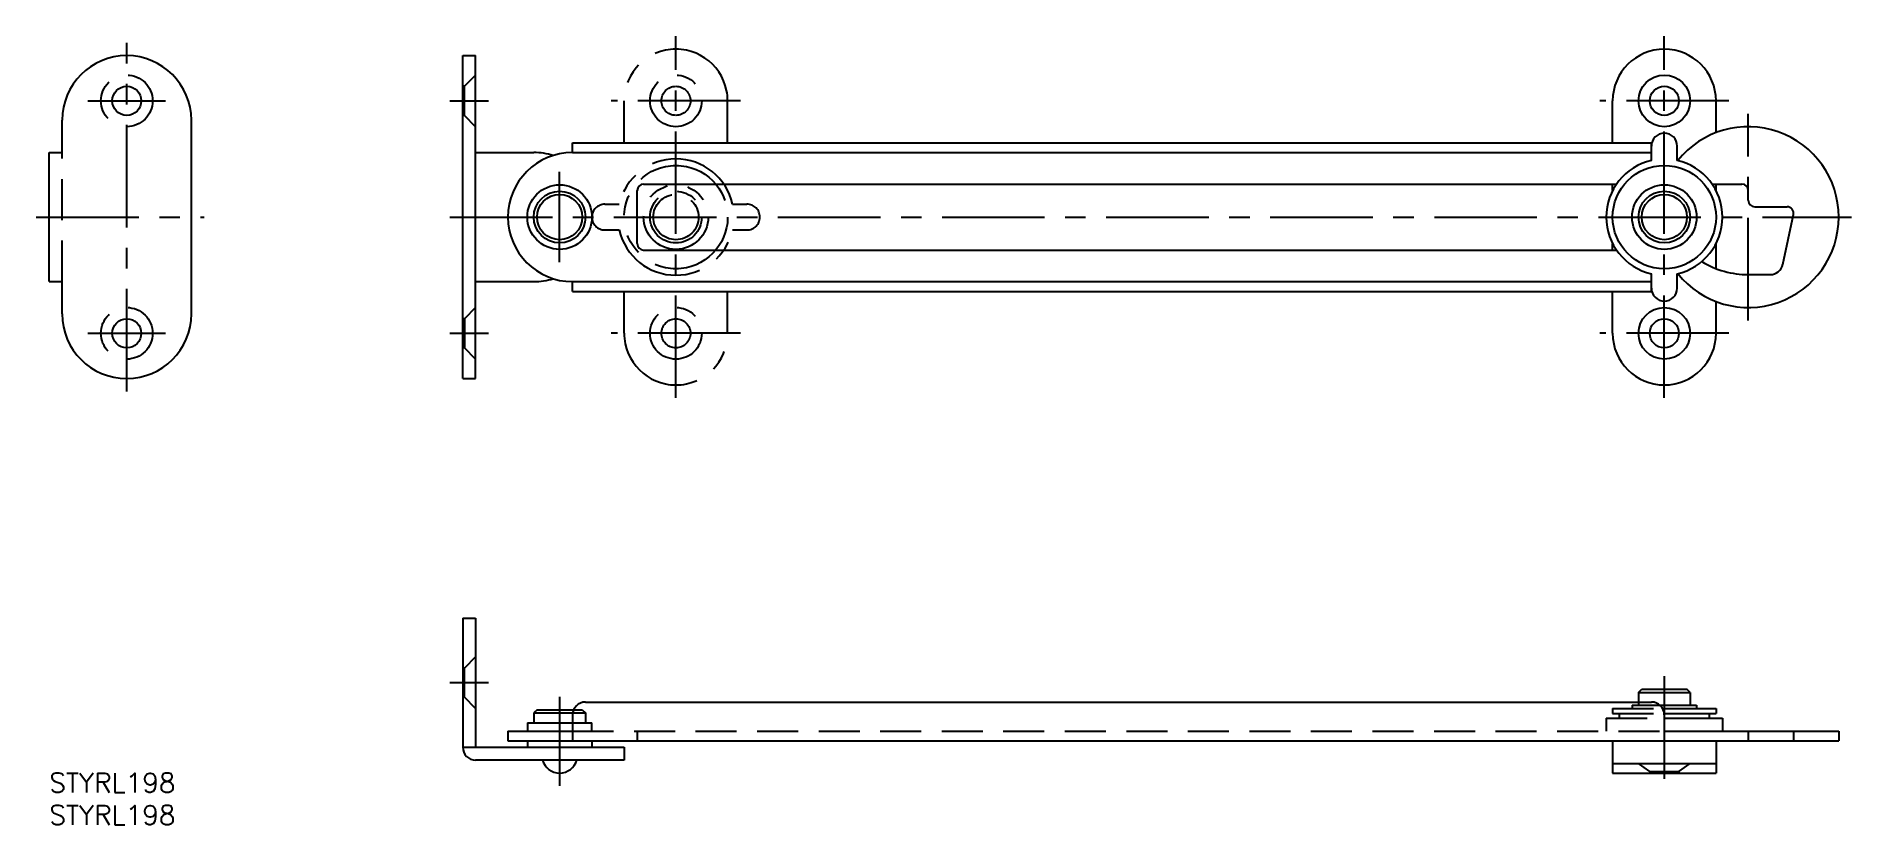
# Model space of a CAD drawing. Extents: x -2 to 279, y -8 to 114.
import ezdxf

# ---------------------------------------------------------------- set-up
doc = ezdxf.new("R2010")
doc.units = 0
doc.header["$LTSCALE"] = 0.5
for name, pattern in [('CENTER', [50.8, 31.75, -6.35, 6.35, -6.35]), ('DASHED', [19.05, 12.7, -6.35]), ('PHANTOM', [63.5, 31.75, -6.35, 6.35, -6.35, 6.35, -6.35])]:
    doc.linetypes.add(name, pattern=pattern)
for name, color, linetype in [('MSM_CENTER', 1, 'CENTER'), ('MSM_CONTINUOUS', 7, 'CONTINUOUS'), ('MSM_DASHED', 4, 'DASHED'), ('MSM_IMAGINARY', 6, 'PHANTOM'), ('MSM_PART_NUMBER', 7, 'CONTINUOUS')]:
    doc.layers.add(name, color=color, linetype=linetype)
doc.styles.get("Standard").update_dxf_attribs({"font": 'txt.shx', "height": 3, "bigfont": 'bigfont.shx'})

# ---------------------------------------------------------------- blocks, each defined once
blk = doc.blocks.new('*U1')
at = {"layer": 'MSM_PART_NUMBER'}
blk.add_text('STYRL198', height=3, dxfattribs=at).set_placement((0, -3))
blk = doc.blocks.new('*U2')
at = {"layer": 'MSM_PART_NUMBER'}
blk.add_text('STYRL198', height=3, dxfattribs=at).set_placement((0, -8))

msp = doc.modelspace()

# ---------------------------------------------------------------- linework, layer by layer
at = {"layer": 'MSM_CENTER'}
for p, q in [((12, 59.1), (12, 113.1)), ((97.01, 58.1), (97.01, 114.1)), ((250.01, 58.1), (250.01, 114.1)), ((6, 104.1), (18, 104.1)), ((62.01, 104.1), (68.01, 104.1)), ((107.01, 104.1), (87.01, 104.1)), ((260.01, 104.1), (240.01, 104.1)), ((263.01, 70.1), (263.01, 102.1)), ((79.01, 79.1), (79.01, 93.1)), ((-2, 86.1), (24, 86.1)), ((62.01, 86.1), (279.01, 86.1)), ((6, 68.1), (18, 68.1)), ((62.01, 68.1), (68.01, 68.1)), ((107.01, 68.1), (87.01, 68.1)), ((260.01, 68.1), (240.01, 68.1)), ((250.01, 15), (250.01, -2)), ((62.01, 14), (68.01, 14)), ((79.01, 11.8), (79.01, -2))]:
    msp.add_line(p, q, dxfattribs=at)
at = {"layer": 'MSM_CONTINUOUS'}
for p, q in [((64.01, 61.1), (64.01, 111.1)), ((64.01, 111.1), (66.01, 111.1)), ((66.01, 61.1), (66.01, 111.1)), ((242.01, 97.6), (242.01, 104.1)), ((258.01, 99.18), (258.01, 104.1)), ((2, 96.1), (2, 101.1)), ((22, 71.1), (22, 101.1)), ((0, 76.1), (0, 96.1)), ((0, 96.1), (2, 96.1)), ((66.01, 96.1), (75.01, 96.1)), ((81.01, 97.6), (248.01, 97.6)), ((81.01, 96.1), (81.01, 97.6)), ((81.01, 96.1), (248.01, 96.1)), ((248.01, 94.87), (248.01, 97.6)), ((252.01, 94.87), (252.01, 97.1)), ((91.01, 82), (91.01, 90.2)), ((92.01, 91.2), (242.6, 91.2)), ((242.01, 90.22), (242.01, 91.2)), ((257.43, 91.2), (262.01, 91.2)), ((258.01, 90.22), (258.01, 91.2)), ((263.01, 88.7), (263.01, 90.2)), ((264.01, 87.7), (269.01, 87.7)), ((268.35, 78.78), (269.99, 86.49)), ((242.01, 81), (242.01, 81.98)), ((258.01, 78.12), (258.01, 81.98)), ((92.01, 81), (242.6, 81)), ((0, 76.1), (2, 76.1)), ((2, 71.1), (2, 76.1)), ((66.01, 76.1), (75.01, 76.1)), ((81.01, 76.1), (248.01, 76.1)), ((81.01, 74.6), (81.01, 76.1)), ((248.01, 74.6), (248.01, 77.32)), ((252.01, 75.1), (252.01, 77.32)), ((263.01, 77.2), (266.4, 77.2)), ((81.01, 74.6), (248.01, 74.6)), ((242.01, 68.1), (242.01, 74.6)), ((258.01, 68.1), (258.01, 73.02)), ((64.01, 61.1), (66.01, 61.1)), ((64.01, 24), (64.01, 4)), ((64.01, 24), (66.01, 24)), ((66.01, 24), (66.01, 4)), ((246.01, 12.5), (246.51, 13)), ((246.01, 12.5), (254.01, 12.5)), ((246.01, 12.5), (246.01, 11)), ((246.51, 13), (253.51, 13)), ((254.01, 12.5), (253.51, 13)), ((254.01, 12.5), (254.01, 10.5)), ((75.51, 9.8), (75.01, 9.3)), ((75.01, 9.3), (75.01, 7.8)), ((75.01, 9.3), (81.04, 9.3)), ((75.51, 9.8), (81.18, 9.8)), ((81.01, 9), (81.01, 5)), ((83.01, 11), (248.01, 11)), ((249.34, 10.5), (255.01, 10.5)), ((249.75, 10), (258.01, 10)), ((250, 9.2), (258.01, 9.2)), ((250.01, 9), (250.01, 5)), ((250.01, 8.5), (259.01, 8.5)), ((255.01, 10.5), (255.01, 10)), ((257.01, 8.5), (257.01, 9.2)), ((258.01, 10), (258.01, 9.2)), ((259.01, 8.5), (259.01, 6.5)), ((71.01, 6.5), (71.01, 5)), ((71.01, 6.5), (81.01, 6.5)), ((74.01, 7.8), (81.01, 7.8)), ((74.01, 7.8), (74.01, 6.5)), ((250.01, 6.5), (277.01, 6.5)), ((277.01, 6.5), (277.01, 5)), ((64.01, 4), (89.01, 4)), ((71.01, 5), (277.01, 5)), ((74.01, 5), (74.01, 4)), ((84.01, 5), (84.01, 4)), ((89.01, 4), (89.01, 2)), ((242.01, 5), (242.01, 0)), ((258.01, 5), (258.01, 0)), ((89.01, 2), (66.01, 2)), ((242.01, 1.5), (258.01, 1.5)), ((242.01, 0), (258.01, 0))]:
    msp.add_line(p, q, dxfattribs=at)
for centre, radius in [((250.01, 104.1), 4), ((12, 104.1), 2.25), ((250.01, 104.1), 2.25), ((250.01, 86.1), 8), ((79.01, 86.1), 5), ((79.01, 86.1), 4), ((250.01, 86.1), 5), ((250.01, 86.1), 4), ((79.01, 86.1), 3.5), ((250.01, 86.1), 3.5), ((12, 68.1), 2.25), ((250.01, 68.1), 4), ((250.01, 68.1), 2.25)]:
    msp.add_circle(centre, radius, dxfattribs=at)
for centre, radius, start, end in [((12, 101.1), 10, 0, 180), ((250.01, 104.1), 8, 0, 180), ((250.01, 97.1), 2, 0, 180), ((263.01, 86.1), 14, 218.7193, 141.2807), ((81.01, 86.1), 10, 90, 270), ((75.01, 86.1), 10, 72.5424, 90), ((250.01, 86.1), 9, 102.8396, 257.1604), ((250.01, 86.1), 9, 282.8396, 77.1604), ((92.01, 90.2), 1, 90, 180), ((262.01, 90.2), 1, 0, 90), ((264.01, 88.7), 1, 180, 270), ((269.01, 86.7), 1, 347.9821, 90), ((92.01, 82), 1, 180, 270), ((263.01, 91.2), 14, 238.9681, 270), ((266.4, 79.2), 2, 270, 347.982), ((75.01, 86.1), 10, 270, 287.4576), ((250.01, 75.1), 2, 180, 0), ((12, 71.1), 10, 180, 0), ((250.01, 68.1), 8, 180, 0), ((83.01, 9), 2, 90, 180), ((248.01, 9), 2, 0, 90), ((66.01, 4), 2, 180, 270), ((79.01, 2.75), 2.75, 195.8266, 344.1734)]:
    msp.add_arc(centre, radius, start, end, dxfattribs=at)
at = {"layer": 'MSM_DASHED'}
for p, q in [((66.01, 108.1), (64.26, 106.35)), ((64.26, 106.35), (64.01, 106.35)), ((64.26, 101.85), (64.26, 106.35)), ((64.26, 101.85), (64.01, 101.85)), ((66.01, 100.1), (64.26, 101.85)), ((2, 76.1), (2, 96.1)), ((64.26, 70.35), (64.01, 70.35)), ((66.01, 72.1), (64.26, 70.35)), ((64.26, 70.35), (64.26, 65.85)), ((64.26, 65.85), (64.01, 65.85)), ((66.01, 64.1), (64.26, 65.85)), ((66.01, 18), (64.26, 16.25)), ((64.26, 16.25), (64.01, 16.25)), ((64.26, 11.75), (64.26, 16.25)), ((64.26, 11.75), (64.01, 11.75)), ((66.01, 10), (64.26, 11.75)), ((81.04, 9.3), (83.01, 9.3)), ((81.18, 9.8), (82.51, 9.8)), ((82.51, 9.8), (83.01, 9.3)), ((83.01, 9.3), (83.01, 7.8)), ((241.01, 8.5), (250.01, 8.5)), ((241.01, 8.5), (241.01, 6.5)), ((242.01, 10), (249.75, 10)), ((242.01, 10), (242.01, 9.2)), ((242.01, 9.2), (250, 9.2)), ((243.01, 9.2), (243.01, 8.5)), ((245.01, 10.5), (245.01, 10)), ((245.01, 10.5), (249.34, 10.5)), ((246.01, 11), (246.01, 10.5)), ((81.01, 7.8), (84.01, 7.8)), ((81.01, 6.5), (250.01, 6.5)), ((84.01, 6.5), (84.01, 7.8)), ((91.01, 6.5), (91.01, 5)), ((263.01, 6.5), (263.01, 5)), ((270.01, 6.5), (270.01, 5)), ((247.76, 0.25), (246.01, 1.5)), ((247.76, 0.25), (247.76, 0)), ((247.76, 0.25), (252.26, 0.25)), ((252.26, 0.25), (254.01, 1.5)), ((252.26, 0.25), (252.26, 0))]:
    msp.add_line(p, q, dxfattribs=at)
for centre in [(12, 104.1), (12, 68.1)]:
    msp.add_circle(centre, 4, dxfattribs=at)
at = {"layer": 'MSM_IMAGINARY'}
for p, q in [((89.01, 97.6), (89.01, 104.1)), ((105.01, 97.6), (105.01, 104.1)), ((86.01, 88.1), (88.24, 88.1)), ((105.79, 88.1), (108.01, 88.1)), ((86.01, 84.1), (88.24, 84.1)), ((105.79, 84.1), (108.01, 84.1)), ((89.01, 68.1), (89.01, 74.6)), ((105.01, 68.1), (105.01, 74.6))]:
    msp.add_line(p, q, dxfattribs=at)
for centre, radius in [((97.01, 104.1), 4), ((97.01, 104.1), 2.25), ((97.01, 86.1), 8), ((97.01, 86.1), 5), ((97.01, 86.1), 4), ((97.01, 86.1), 3.5), ((97.01, 68.1), 4), ((97.01, 68.1), 2.25)]:
    msp.add_circle(centre, radius, dxfattribs=at)
for centre, radius, start, end in [((97.01, 104.1), 8, 0, 180), ((97.01, 86.1), 9, 12.8396, 167.1604), ((86.01, 86.1), 2, 90.0001, 270), ((108.01, 86.1), 2, 270, 90), ((97.01, 86.1), 9, 192.8396, 347.1604), ((97.01, 68.1), 8, 180, 0)]:
    msp.add_arc(centre, radius, start, end, dxfattribs=at)

# ---------------------------------------------------------------- block references
at = {"layer": 'MSM_CONTINUOUS'}
for name in ['*U1', '*U2']:
    msp.add_blockref(name, (0, 0), dxfattribs=at)

doc.saveas('drawing.dxf')
